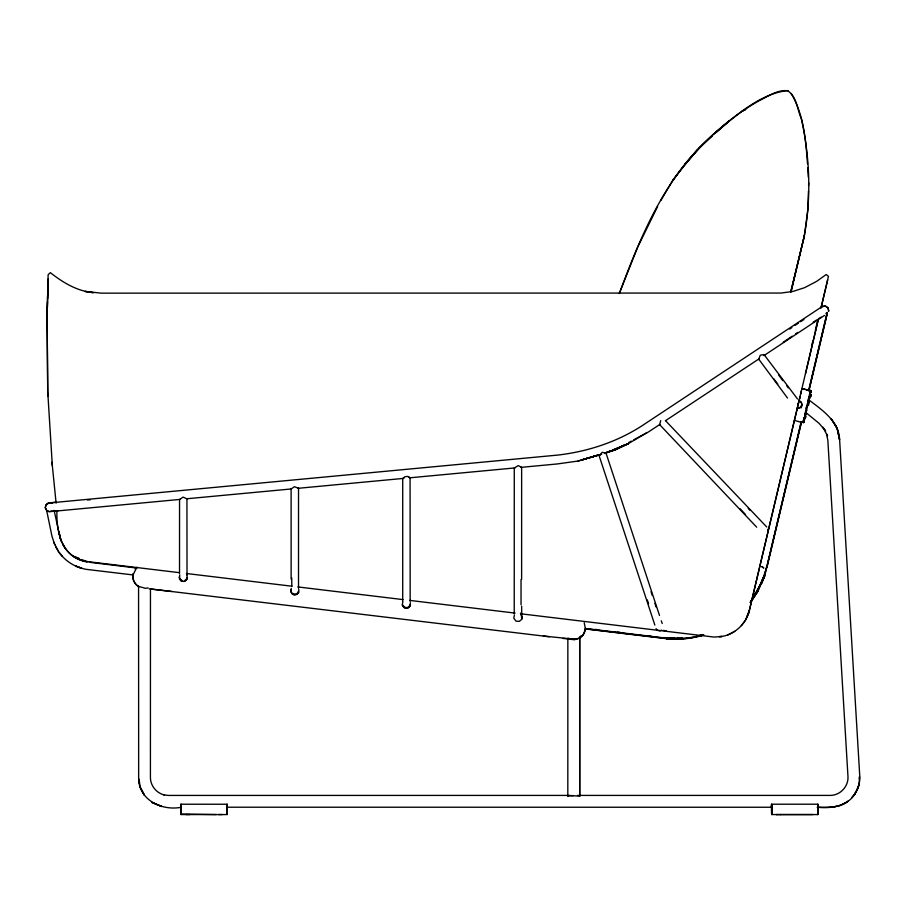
<?xml version="1.0" encoding="UTF-8"?>
<svg xmlns="http://www.w3.org/2000/svg" width="905" height="905" viewBox="0 0 905 905"><rect width="100%" height="100%" fill="white"/><g stroke="black" fill="none" stroke-linecap="round" stroke-linejoin="round"><path stroke-width="1.36" d="M150.456 589.076L150.422 777.949C150.66 786.004 156.576 793.153 164.416 794.986M291.433 488.734L294.544 486.675L298.526 488.349L298.514 588.193M521.031 604.789L521.031 579.585M521.619 579.381L521.642 467.353L518.214 465.6L514.278 468.055L514.232 613.873M567.82 796.4L567.854 638.353M756.682 527.163L659.553 424.547M227.065 806.83L227.087 804.206L227.087 814.557L180.989 814.557L180.796 804.375L180.796 806.898M817.781 806.83L817.803 804.206L771.705 804.217L771.716 814.557L812.984 814.557M47.58 298.876L48.089 279.102L47.094 317.248L47.682 390.96L52.343 465.781M820.982 308.175L828.448 276.308L826.197 274.532L816.695 281.342L804.534 287.7L793.052 291.41L781.139 293.05L101.292 293.152L85.104 291.421L93.475 292.677C77.163 291.229 62.807 282.484 50.363 272.654L48.135 274.713L47.094 317.248L47.818 396.243M132.956 573.725C132.221 578.544 134.064 583.997 138.556 586.361M179.518 573.521L179.552 499.503L183.082 497.117L186.939 498.802L187.018 574.867M227.268 806.649L227.087 814.5M779.816 814.557L817.803 814.557L817.996 806.649M132.797 574.732L132.797 575.433L136.678 567.548L135.275 569.019L136.553 567.797M771.524 806.898L771.524 804.375L771.716 814.557L771.693 807.034L771.716 813.55M817.882 807.034L817.803 814.557L817.815 807.034M859.037 782.882C858.755 788.459 855.304 793.447 851.843 797.622C857.193 792.135 860.18 784.284 859.49 776.603L859.309 779.115M801.185 407.929C802.237 405.463 802.271 401.628 799.047 400.87C803.663 401.831 801.943 409.275 797.373 408.076L796.785 410.395M47.094 317.248L47.501 301.704M180.796 814.048L216.397 814.557M181 806.83L180.977 804.217L227.098 804.251M808.459 191.034L807.939 208.965L804.387 235.696L791.106 291.896M808.618 185.514L808.697 182.753M801.728 389.523L801.954 388.573L810.314 390.655L811.253 392.001L810.439 390.259L811.434 391.231L810.167 391.548L810.518 395.1L809.059 396.333L809.33 400.078L808.674 402.883L807.26 403.698L805.97 409.377L806.163 413.472L804.737 415.474L804.783 414.275L806.174 413.404L805.778 412.759M521.823 619.111L521.959 616.045M410.338 602.673L410.191 605.875L408.11 607.832L406.492 608.16L404.456 607.798L402.239 604.879L402.849 601.802M859.422 781.943L859.75 775.936L839.614 439.683C839.025 421.549 822.6 410.35 809.636 400.485L808.425 405.576M659.553 425.079L660.718 420.587M771.75 806.83L771.705 804.251M180.977 804.251L180.989 814.5L180.966 807.034M787.52 398.042L758.65 359.047M520.827 614.97L521.133 612.651M585.309 629.066L585.377 629.642L585.558 628.794L666.284 638.455C678.807 639.597 691.635 638.692 703.615 634.733M803.47 420.033L803.142 421.47C804.24 422.511 801.649 423.155 804.081 422.25L802.826 422.262L804.398 420.927L803.798 418.393L805.269 417.228L804.715 415.61L805.371 411.922L806.864 410.508L806.717 406.515L807.667 405.644L807.848 401.266L810.756 391.752L810.405 393.245M804.16 236.488C811.423 197.561 809.873 157.266 801.344 118.668C797.113 109.437 796.898 96.326 787.373 90.591C758.447 94.063 735.007 116.892 713.14 134.472C665.628 175.909 640.706 235.651 619.371 293.469M758.582 359.579L760.245 355.246L763.82 354.568M514.413 615.162L513.802 618.217L516.02 621.169L519.357 621.35L521.597 619.461L522.106 617.131L521.314 614.767M291.286 588.374L290.652 591.497L292.858 594.438L294.906 594.8L297.112 594.223L298.774 591.972L298.752 589.302M585.365 628.93C584.754 637.143 575.772 641.95 568.397 638.297M804.783 414.309L804.262 421.481L802.916 422.273L803.436 422.624L804.081 422.239L803.097 421.391L804.545 417.986L804.285 419.049M585.377 629.642L585.535 628.964L583.092 635.005L579.788 637.855M682.619 637.934L682.37 638.579M811.502 346.626L812.792 341.174M815.371 330.268L817.294 322.09M719.566 636.713C732.96 635.661 744.657 625.491 748.786 612.877L799.805 397.736M800.608 394.286L801.423 390.813M818.505 318.526L748.786 612.877M821.344 306.49L827.702 279.826M805.461 373.923L818.392 319.092M799.613 398.449L800.122 396.3M801.016 422.318L766.761 567.062L761.433 583.103M808.527 390.971L827.113 312.429L826.344 313.119M801.445 421.753L764.668 575.965L757.666 591.078M808.957 390.157L827.227 313.221L826.446 313.831M766.931 567.571L801.525 421.956M809.025 390.36L827.294 313.435L826.514 314.046M790.778 291.851L804.387 235.696L790.902 291.557M764.499 575.207L766.761 566.564M806.208 408.313L806.728 406.469L807.181 407.669L806.502 408.031M186.928 575.184L187.369 578.227L186.181 580.331L183.828 581.451L181.17 580.931L179.462 579.064L179.756 574.924M767.813 531.699L768.096 529.063M186.939 577.548L186.249 579.46L184.394 580.852M619.348 293.31L637.731 247.088L657.573 206.612M133.012 574.822C131.802 577.537 134.449 584.902 138.85 586.553M801.819 405.146L800.506 407.352L797.339 408.065M746.625 617.663L749.397 610.49L745.482 620.208L741.342 625.683M809.873 392.827L810.971 390.836L801.954 388.573M761.761 581.496L763.944 576.383L757.564 590.784L761.218 582.752M763.99 576.372L758.107 589.347M764.601 575.75L757.926 591.089L750.336 602.549M761.648 583.465L764.668 575.965L761.388 583.51M761.218 583.001L764.499 575.456L757.757 590.58L750.935 601.01M798.063 403.8L798.572 402.635M858.856 785.404L854.761 794.341L855.372 793.131C847.815 806.525 831.05 808.708 817.17 807.237M758.605 588.148L760.166 584.732M654.847 625.061L599.178 455.894L602.153 452.33L605.75 452.851M751.806 599.755L760.935 583.544M410.067 604.642L409.071 606.599L407.182 607.651L404.365 607.176L402.883 605.14M298.514 591.135L297.406 593.307L295.607 594.28L292.27 593.318M660.774 200.548L672.562 180.717L682.698 167.527M807.95 401.039L809.013 397.442M804.047 417.986L803.719 418.551L804.534 417.997M755.166 594.359L757.745 590.083M750.98 601.067L757.847 590.886L751.026 601.305M753.311 597.492L757.745 590.252M753.311 597.741L757.757 590.58L751.603 599.766M757.847 590.886L750.392 602.063M585.501 629.303L584.211 622.719M750.347 602.278L757.926 591.089L750.471 602.266M672.596 180.649C695.956 148.646 724.713 120.026 759.453 100.534C768.402 96.258 777.61 89.369 788.085 90.783M683.547 166.43L697.981 149.246L684.599 164.574M298.74 592.255L296.614 594.438L294.08 594.755L292.111 593.861M410.327 605.615L408.212 607.798L405.666 608.115L403.698 607.221L402.34 605.14M135.433 568.804L137.209 567.243M806.129 411.289L806.491 409.761M184.371 581.429L187.188 578.815M698.954 148.103L712.178 136.203M716.251 132.537L729.475 120.637L713.14 134.472M828.776 310.947L828.098 307.938L825.168 306.06L821.548 306.942L643.534 424.773C617.821 441.776 588.069 451.595 557.548 455.102L48.214 503.056L45.974 504.911L45.273 507.648L46.63 510.454M826.525 313.153L827.125 312.508M826.525 313.402L827.125 312.926L826.356 313.526M826.627 313.707L827.227 313.221M826.695 313.911L827.294 313.435M826.344 313.277L827.125 312.587M789.692 329.081L791.875 327.576M824.489 315.426L763.911 355.608M808.697 400.451L809.353 399.999L808.493 398.641M783.278 342.237L792.18 336.196M795.506 333.922L797.735 332.418M795.144 325.314L798.425 323.153M800.608 321.705L803.9 319.533M648.093 432.205L659.79 424.468M665.639 420.599L759.238 358.708M820.858 307.485L822.883 306.184L825.79 306.218L828.041 307.915L828.663 311.23M813.188 322.191L816.604 320.019M818.878 318.571L821.152 317.123M625.106 444.491L615.196 449.842L604.416 453.484M628.817 442.488L631.294 441.142M633.772 439.807L647.392 432.443L627.357 444.208L615.196 449.842L606.339 452.681M839.682 805.744L848.381 801.117C839.716 807.882 828.324 807.271 817.95 807.215M579.992 637.844L574.166 639.62M727.722 635.005L734.803 631.317M52.32 510.873L49.04 511.619L46.641 510.397L51.981 536.326L54.798 544.799M612.832 449.921L628.364 443.608L615.196 449.842L605.92 452.647M741.817 111.349L745.573 109.584M743.152 110.501L745.686 109.403M606.52 452.67L628.364 443.608M606.361 452.557L610.253 450.973M661.725 630.129L659.802 630.921L657.392 630.321L656.068 628.658M568.374 796.049L573.442 795.574M805.416 415.519L806.457 413.37L804.817 416.82M701.59 634.948L698.909 635.808L701.613 634.993M703.027 634.824L699.011 636.102L703.061 634.88M55.895 502.275L49.73 502.818L46.347 504.402L45.25 507.694L46.766 510.556L48.768 511.563M520.624 467.399L557.197 463.96L578.069 461.041L599.28 454.649M702.348 634.79C690.719 638.478 678.309 639.235 666.193 638.149L585.456 628.477M703.683 634.948C691.703 638.896 678.874 639.801 666.363 638.659L585.705 628.998M599.823 454.627L582.763 459.638L599.947 454.717M578.069 461.041L599.676 454.672M582.65 459.661L601.689 454.253M817.781 804.206L817.803 814.5M580.376 636.147L582.469 635.796M148.149 587.922L145.513 588.341L138.103 586.248L138.793 586.7M830.326 807.136L836.277 806.513M180.208 499.39L49.526 511.687M187.245 498.723L291.342 488.949M298.367 488.281L403.868 478.372M409.501 477.84L515.002 467.919M54.062 511.155L57.977 510.861M87.457 499.99L90.149 499.82M570.998 795.586L579.268 796.14M571.587 639.439L575.919 639.349L543.317 636.023M222.313 814.557L218.524 814.557M719.407 636.498L722.066 636.486L714.124 637.075L520.466 613.748M187.346 814.557L188.285 814.557M778.074 814.557L779.013 814.557M570.489 795.416L168.217 795.427L163.624 794.839M577.548 795.416L830.213 795.405C840.134 795.45 848.619 786.456 847.974 776.547L827.86 440.497L826.582 434.027L827.555 436.029L822.95 427.251L825.688 431.074L819.07 423.336L806.627 413.178M226.669 807.215L771.999 807.249M777.18 814.557L776.49 814.557L777.565 814.557M779.635 814.557L780.585 814.557M188.907 814.557L189.858 814.557M186.837 814.557L185.944 814.557M181.486 807.237C161.803 811.219 138.329 799.862 138.657 777.757L138.567 586.248M809.013 396.401L810.111 396.786L809.975 398.2L809.455 394.365L810.247 396.243M674.327 638.263L666.193 638.149L682.461 638.376L677.042 638.297M48.214 503.056L51.596 503.146M808.527 389.885L809.308 389.908L806.513 389.648M563.148 638.421L568.25 639.021M171.826 591.485L150.773 589.019M149.133 588.816L549.369 636.769M56.925 511.257C56.201 532.728 62.592 559.414 88.238 561.677M133.261 574.958L86.382 569.369C76.246 567.616 66.721 562.197 60.397 554.018M663.331 630.423L666.137 630.762M83.452 561.111L179.462 572.673M186.475 573.51L292.27 586.259M297.881 586.938L402.997 599.596M409.603 600.388L515.115 613.104M595.196 629.394L597.979 629.733M617.47 632.063L620.253 632.403M648.093 635.729L650.876 636.068M663.399 637.561L666.193 637.901M89.686 562.31L136.836 568.046M794.42 420.361L801.592 422.477L800.88 422.149M49.73 502.818L52.128 503.463M86.914 561.971C76.767 560.014 67.694 553.487 62.728 544.414M568.815 638.534L571.1 639.179M79.549 558.849L72.649 555.953L79.086 558.464M81.948 559.697L85.522 560.987M182.029 580.75L179.744 578.453M761.84 566.745L763.82 568.035L761.942 566.519M409.23 477.263L410.078 477.84L410.169 601.305M297.915 487.908L298.526 488.349M410.078 477.84L407.816 476.403L404.954 476.72L402.714 478.541L402.714 601.203M665.379 420.52L766.727 526.981M748.209 508.429L750.087 510.409M739.951 508.633L745.46 514.459M181.079 580.852L179.077 577.141M53.633 542.084L58.644 551.858L62.4 556.462M58.644 551.858L60.465 554.109M786.739 385.779L788.289 387.838M778.753 375.213L782.859 380.643M773.786 378.81L777.802 384.15M764.035 354.579L797.52 399.003M791.162 93.532C803.685 114.335 805.812 139.947 807.486 163.737M58.316 551.156L55.725 546.959M60.895 540.579L59.04 532.264L60.895 540.579L65.533 548.781M140.139 787.079L144.381 795.133L140.139 787.079L139.099 779.375M661.295 620.796L662.2 623.477M605.965 452.941L659.507 615.457M651.046 591.644L652.324 595.524M654.869 603.296L656.068 606.961M647.301 599.879L648.534 603.692M60.273 538.543L54.108 510.397M51.992 462.24L56.11 503.18M291.15 590.003L291.308 591.813M521.472 616.215L521.597 618.058M139.008 779.431L139.28 783.458M807.746 167.81L808.346 177.323M180.989 813.55L180.91 807.034M290.72 589.856L290.754 591.78M817.996 807.158L817.996 804.5L817.928 813.357L817.916 807.09M521.653 606.203L521.71 614.665M291.749 577.933L291.783 585.625M579.698 636.939L579.72 796.4M291.116 489.028L291.127 579.166M579.686 637.369L579.698 796.049M180.898 804.579L180.864 813.357L180.898 804.579M771.626 804.579L771.592 813.357L771.626 804.579M227.268 804.5L227.279 813.437L227.268 804.5M810.756 394.931L810.405 397.035L810.756 394.931M805.767 416.594L805.133 418.642L805.767 416.594M811.016 394.456L810.461 396.786L811.016 394.456M809.862 393.901L809.93 395.247L809.862 393.901M703.095 635.027L699.079 636.317L703.128 635.095M682.404 638.67L666.284 638.455L682.404 638.67M682.63 638.885L666.363 638.659L682.63 638.885M161.78 806.479L151.802 802.362L161.78 806.479M81.778 568.25L75.782 566.123L81.778 568.25M835.575 425.452L831.028 418.551L837.193 428.551L839.546 439.672L837.193 428.551L835.575 425.452"/></g></svg>
